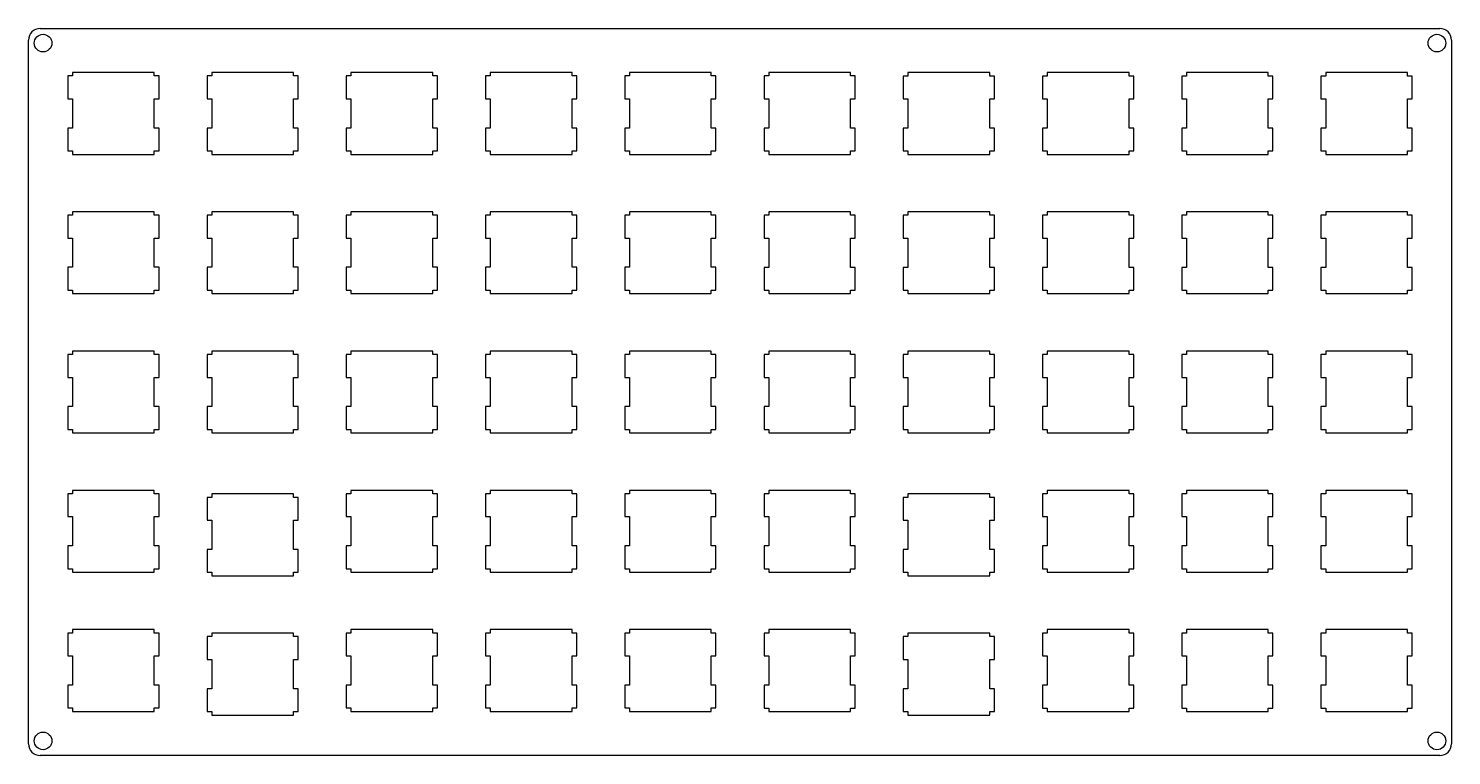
# Model space of a CAD drawing. Extents: x 0 to 243, y 0 to 124.
import ezdxf

# ---------------------------------------------------------------- set-up
doc = ezdxf.new("R2010")
doc.units = 0
doc.header["$MEASUREMENT"] = 0

msp = doc.modelspace()

# ---------------------------------------------------------------- linework, layer by layer
at = {"color": 0}
for p, q in [((2.09371, 124.406), (241.45781, 124.405)), ((0.09371, 2.10611), (0.09371, 122.406)), ((243.45781, 122.405), (243.45781, 2.10511)), ((241.45781, 0.10511), (2.09371, 0.10611))]:
    msp.add_line(p, q, dxfattribs=at)
at = {"color": 7}
for points in [[(21.61919, 102.882), (21.61919, 103.482), (22.41919, 103.482), (22.41919, 107.382), (21.61919, 107.382), (21.61919, 112.382), (22.41919, 112.382), (22.41919, 116.282), (21.61919, 116.282), (21.61919, 116.882), (7.61919, 116.882), (7.61919, 116.282), (6.81919, 116.282), (6.81919, 112.382), (7.61919, 112.382), (7.61919, 107.382), (6.81919, 107.382), (6.81919, 103.482), (7.61919, 103.482), (7.61919, 102.882), (21.6187, 102.882)], [(45.4303, 102.881), (45.4303, 103.481), (46.2303, 103.481), (46.2303, 107.381), (45.4303, 107.381), (45.4303, 112.381), (46.2303, 112.381), (46.2303, 116.281), (45.4303, 116.281), (45.4303, 116.881), (31.4303, 116.881), (31.4303, 116.281), (30.6303, 116.281), (30.6303, 112.381), (31.4303, 112.381), (31.4303, 107.381), (30.6303, 107.381), (30.6303, 103.481), (31.4303, 103.481), (31.4303, 102.881), (45.42981, 102.881)], [(69.2443, 102.881), (69.2443, 103.481), (70.0443, 103.481), (70.0443, 107.381), (69.2443, 107.381), (69.2443, 112.381), (70.0443, 112.381), (70.0443, 116.281), (69.2443, 116.281), (69.2443, 116.881), (55.2443, 116.881), (55.2443, 116.281), (54.4443, 116.281), (54.4443, 112.381), (55.2443, 112.381), (55.2443, 107.381), (54.4443, 107.381), (54.4443, 103.481), (55.2443, 103.481), (55.2443, 102.881), (69.24381, 102.881)], [(93.0568, 102.881), (93.0568, 103.481), (93.8568, 103.481), (93.8568, 107.381), (93.0568, 107.381), (93.0568, 112.381), (93.8568, 112.381), (93.8568, 116.281), (93.0568, 116.281), (93.0568, 116.881), (79.0568, 116.881), (79.0568, 116.281), (78.2568, 116.281), (78.2568, 112.381), (79.0568, 112.381), (79.0568, 107.381), (78.2568, 107.381), (78.2568, 103.481), (79.0568, 103.481), (79.0568, 102.881), (93.05631, 102.881)], [(116.869, 102.881), (116.869, 103.481), (117.669, 103.481), (117.669, 107.381), (116.869, 107.381), (116.869, 112.381), (117.669, 112.381), (117.669, 116.281), (116.869, 116.281), (116.869, 116.881), (102.869, 116.881), (102.869, 116.281), (102.069, 116.281), (102.069, 112.381), (102.869, 112.381), (102.869, 107.381), (102.069, 107.381), (102.069, 103.481), (102.869, 103.481), (102.869, 102.881), (116.86851, 102.881)], [(140.683, 102.881), (140.683, 103.481), (141.483, 103.481), (141.483, 107.381), (140.683, 107.381), (140.683, 112.381), (141.483, 112.381), (141.483, 116.281), (140.683, 116.281), (140.683, 116.881), (126.683, 116.881), (126.683, 116.281), (125.883, 116.281), (125.883, 112.381), (126.683, 112.381), (126.683, 107.381), (125.883, 107.381), (125.883, 103.481), (126.683, 103.481), (126.683, 102.881), (140.68251, 102.881)], [(164.49411, 102.88), (164.49411, 103.48), (165.29411, 103.48), (165.29411, 107.38), (164.49411, 107.38), (164.49411, 112.38), (165.29411, 112.38), (165.29411, 116.28), (164.49411, 116.28), (164.49411, 116.88), (150.49411, 116.88), (150.49411, 116.28), (149.69411, 116.28), (149.69411, 112.38), (150.49411, 112.38), (150.49411, 107.38), (149.69411, 107.38), (149.69411, 103.48), (150.49411, 103.48), (150.49411, 102.88), (164.49362, 102.88)], [(188.30811, 102.88), (188.30811, 103.48), (189.10811, 103.48), (189.10811, 107.38), (188.30811, 107.38), (188.30811, 112.38), (189.10811, 112.38), (189.10811, 116.28), (188.30811, 116.28), (188.30811, 116.88), (174.30811, 116.88), (174.30811, 116.28), (173.50811, 116.28), (173.50811, 112.38), (174.30811, 112.38), (174.30811, 107.38), (173.50811, 107.38), (173.50811, 103.48), (174.30811, 103.48), (174.30811, 102.88), (188.30762, 102.88)], [(212.12061, 102.88), (212.12061, 103.48), (212.92061, 103.48), (212.92061, 107.38), (212.12061, 107.38), (212.12061, 112.38), (212.92061, 112.38), (212.92061, 116.28), (212.12061, 116.28), (212.12061, 116.88), (198.12061, 116.88), (198.12061, 116.28), (197.32061, 116.28), (197.32061, 112.38), (198.12061, 112.38), (198.12061, 107.38), (197.32061, 107.38), (197.32061, 103.48), (198.12061, 103.48), (198.12061, 102.88), (212.12012, 102.88)], [(235.93281, 102.88), (235.93281, 103.48), (236.73281, 103.48), (236.73281, 107.38), (235.93281, 107.38), (235.93281, 112.38), (236.73281, 112.38), (236.73281, 116.28), (235.93281, 116.28), (235.93281, 116.88), (221.93281, 116.88), (221.93281, 116.28), (221.13281, 116.28), (221.13281, 112.38), (221.93281, 112.38), (221.93281, 107.38), (221.13281, 107.38), (221.13281, 103.48), (221.93281, 103.48), (221.93281, 102.88), (235.93232, 102.88)], [(21.61919, 79.0698), (21.61919, 79.6698), (22.41919, 79.6698), (22.41919, 83.5698), (21.61919, 83.5698), (21.61919, 88.5698), (22.41919, 88.5698), (22.41919, 92.4698), (21.61919, 92.4698), (21.61919, 93.0698), (7.61919, 93.0698), (7.61919, 92.4698), (6.81919, 92.4698), (6.81919, 88.5698), (7.61919, 88.5698), (7.61919, 83.5698), (6.81919, 83.5698), (6.81919, 79.6698), (7.61919, 79.6698), (7.61919, 79.0698), (21.6187, 79.0698)], [(45.4303, 79.0698), (45.4303, 79.6698), (46.2303, 79.6698), (46.2303, 83.5698), (45.4303, 83.5698), (45.4303, 88.5698), (46.2303, 88.5698), (46.2303, 92.4698), (45.4303, 92.4698), (45.4303, 93.0698), (31.4303, 93.0698), (31.4303, 92.4698), (30.6303, 92.4698), (30.6303, 88.5698), (31.4303, 88.5698), (31.4303, 83.5698), (30.6303, 83.5698), (30.6303, 79.6698), (31.4303, 79.6698), (31.4303, 79.0698), (45.42981, 79.0698)], [(69.2443, 79.0698), (69.2443, 79.6698), (70.0443, 79.6698), (70.0443, 83.5698), (69.2443, 83.5698), (69.2443, 88.5698), (70.0443, 88.5698), (70.0443, 92.4698), (69.2443, 92.4698), (69.2443, 93.0698), (55.2443, 93.0698), (55.2443, 92.4698), (54.4443, 92.4698), (54.4443, 88.5698), (55.2443, 88.5698), (55.2443, 83.5698), (54.4443, 83.5698), (54.4443, 79.6698), (55.2443, 79.6698), (55.2443, 79.0698), (69.24381, 79.0698)], [(93.0568, 79.0698), (93.0568, 79.6698), (93.8568, 79.6698), (93.8568, 83.5698), (93.0568, 83.5698), (93.0568, 88.5698), (93.8568, 88.5698), (93.8568, 92.4698), (93.0568, 92.4698), (93.0568, 93.0698), (79.0568, 93.0698), (79.0568, 92.4698), (78.2568, 92.4698), (78.2568, 88.5698), (79.0568, 88.5698), (79.0568, 83.5698), (78.2568, 83.5698), (78.2568, 79.6698), (79.0568, 79.6698), (79.0568, 79.0698), (93.05631, 79.0698)], [(116.869, 79.0698), (116.869, 79.6698), (117.669, 79.6698), (117.669, 83.5698), (116.869, 83.5698), (116.869, 88.5698), (117.669, 88.5698), (117.669, 92.4698), (116.869, 92.4698), (116.869, 93.0698), (102.869, 93.0698), (102.869, 92.4698), (102.069, 92.4698), (102.069, 88.5698), (102.869, 88.5698), (102.869, 83.5698), (102.069, 83.5698), (102.069, 79.6698), (102.869, 79.6698), (102.869, 79.0698), (116.86851, 79.0698)], [(140.683, 79.0688), (140.683, 79.6688), (141.483, 79.6688), (141.483, 83.5688), (140.683, 83.5688), (140.683, 88.5688), (141.483, 88.5688), (141.483, 92.4688), (140.683, 92.4688), (140.683, 93.0688), (126.683, 93.0688), (126.683, 92.4688), (125.883, 92.4688), (125.883, 88.5688), (126.683, 88.5688), (126.683, 83.5688), (125.883, 83.5688), (125.883, 79.6688), (126.683, 79.6688), (126.683, 79.0688), (140.68251, 79.0688)], [(164.49411, 79.0688), (164.49411, 79.6688), (165.29411, 79.6688), (165.29411, 83.5688), (164.49411, 83.5688), (164.49411, 88.5688), (165.29411, 88.5688), (165.29411, 92.4688), (164.49411, 92.4688), (164.49411, 93.0688), (150.49411, 93.0688), (150.49411, 92.4688), (149.69411, 92.4688), (149.69411, 88.5688), (150.49411, 88.5688), (150.49411, 83.5688), (149.69411, 83.5688), (149.69411, 79.6688), (150.49411, 79.6688), (150.49411, 79.0688), (164.49362, 79.0688)], [(188.30811, 79.0688), (188.30811, 79.6688), (189.10811, 79.6688), (189.10811, 83.5688), (188.30811, 83.5688), (188.30811, 88.5688), (189.10811, 88.5688), (189.10811, 92.4688), (188.30811, 92.4688), (188.30811, 93.0688), (174.30811, 93.0688), (174.30811, 92.4688), (173.50811, 92.4688), (173.50811, 88.5688), (174.30811, 88.5688), (174.30811, 83.5688), (173.50811, 83.5688), (173.50811, 79.6688), (174.30811, 79.6688), (174.30811, 79.0688), (188.30762, 79.0688)], [(212.12061, 79.0688), (212.12061, 79.6688), (212.92061, 79.6688), (212.92061, 83.5688), (212.12061, 83.5688), (212.12061, 88.5688), (212.92061, 88.5688), (212.92061, 92.4688), (212.12061, 92.4688), (212.12061, 93.0688), (198.12061, 93.0688), (198.12061, 92.4688), (197.32061, 92.4688), (197.32061, 88.5688), (198.12061, 88.5688), (198.12061, 83.5688), (197.32061, 83.5688), (197.32061, 79.6688), (198.12061, 79.6688), (198.12061, 79.0688), (212.12012, 79.0688)], [(235.93281, 79.0688), (235.93281, 79.6688), (236.73281, 79.6688), (236.73281, 83.5688), (235.93281, 83.5688), (235.93281, 88.5688), (236.73281, 88.5688), (236.73281, 92.4688), (235.93281, 92.4688), (235.93281, 93.0688), (221.93281, 93.0688), (221.93281, 92.4688), (221.13281, 92.4688), (221.13281, 88.5688), (221.93281, 88.5688), (221.93281, 83.5688), (221.13281, 83.5688), (221.13281, 79.6688), (221.93281, 79.6688), (221.93281, 79.0688), (235.93232, 79.0688)], [(21.61919, 55.2559), (21.61919, 55.8559), (22.41919, 55.8559), (22.41919, 59.7559), (21.61919, 59.7559), (21.61919, 64.7559), (22.41919, 64.7559), (22.41919, 68.6559), (21.61919, 68.6559), (21.61919, 69.2559), (7.61919, 69.2559), (7.61919, 68.6559), (6.81919, 68.6559), (6.81919, 64.7559), (7.61919, 64.7559), (7.61919, 59.7559), (6.81919, 59.7559), (6.81919, 55.8559), (7.61919, 55.8559), (7.61919, 55.2559), (21.6187, 55.2559)], [(45.4303, 55.2559), (45.4303, 55.8559), (46.2303, 55.8559), (46.2303, 59.7559), (45.4303, 59.7559), (45.4303, 64.7559), (46.2303, 64.7559), (46.2303, 68.6559), (45.4303, 68.6559), (45.4303, 69.2559), (31.4303, 69.2559), (31.4303, 68.6559), (30.6303, 68.6559), (30.6303, 64.7559), (31.4303, 64.7559), (31.4303, 59.7559), (30.6303, 59.7559), (30.6303, 55.8559), (31.4303, 55.8559), (31.4303, 55.2559), (45.42981, 55.2559)], [(69.2443, 55.2559), (69.2443, 55.8559), (70.0443, 55.8559), (70.0443, 59.7559), (69.2443, 59.7559), (69.2443, 64.7559), (70.0443, 64.7559), (70.0443, 68.6559), (69.2443, 68.6559), (69.2443, 69.2559), (55.2443, 69.2559), (55.2443, 68.6559), (54.4443, 68.6559), (54.4443, 64.7559), (55.2443, 64.7559), (55.2443, 59.7559), (54.4443, 59.7559), (54.4443, 55.8559), (55.2443, 55.8559), (55.2443, 55.2559), (69.24381, 55.2559)], [(93.0568, 55.2559), (93.0568, 55.8559), (93.8568, 55.8559), (93.8568, 59.7559), (93.0568, 59.7559), (93.0568, 64.7559), (93.8568, 64.7559), (93.8568, 68.6559), (93.0568, 68.6559), (93.0568, 69.2559), (79.0568, 69.2559), (79.0568, 68.6559), (78.2568, 68.6559), (78.2568, 64.7559), (79.0568, 64.7559), (79.0568, 59.7559), (78.2568, 59.7559), (78.2568, 55.8559), (79.0568, 55.8559), (79.0568, 55.2559), (93.05631, 55.2559)], [(116.869, 55.2559), (116.869, 55.8559), (117.669, 55.8559), (117.669, 59.7559), (116.869, 59.7559), (116.869, 64.7559), (117.669, 64.7559), (117.669, 68.6559), (116.869, 68.6559), (116.869, 69.2559), (102.869, 69.2559), (102.869, 68.6559), (102.069, 68.6559), (102.069, 64.7559), (102.869, 64.7559), (102.869, 59.7559), (102.069, 59.7559), (102.069, 55.8559), (102.869, 55.8559), (102.869, 55.2559), (116.86851, 55.2559)], [(140.683, 55.2549), (140.683, 55.8549), (141.483, 55.8549), (141.483, 59.7549), (140.683, 59.7549), (140.683, 64.7549), (141.483, 64.7549), (141.483, 68.6549), (140.683, 68.6549), (140.683, 69.2549), (126.683, 69.2549), (126.683, 68.6549), (125.883, 68.6549), (125.883, 64.7549), (126.683, 64.7549), (126.683, 59.7549), (125.883, 59.7549), (125.883, 55.8549), (126.683, 55.8549), (126.683, 55.2549), (140.68251, 55.2549)], [(164.49411, 55.2549), (164.49411, 55.8549), (165.29411, 55.8549), (165.29411, 59.7549), (164.49411, 59.7549), (164.49411, 64.7549), (165.29411, 64.7549), (165.29411, 68.6549), (164.49411, 68.6549), (164.49411, 69.2549), (150.49411, 69.2549), (150.49411, 68.6549), (149.69411, 68.6549), (149.69411, 64.7549), (150.49411, 64.7549), (150.49411, 59.7549), (149.69411, 59.7549), (149.69411, 55.8549), (150.49411, 55.8549), (150.49411, 55.2549), (164.49362, 55.2549)], [(188.30811, 55.2549), (188.30811, 55.8549), (189.10811, 55.8549), (189.10811, 59.7549), (188.30811, 59.7549), (188.30811, 64.7549), (189.10811, 64.7549), (189.10811, 68.6549), (188.30811, 68.6549), (188.30811, 69.2549), (174.30811, 69.2549), (174.30811, 68.6549), (173.50811, 68.6549), (173.50811, 64.7549), (174.30811, 64.7549), (174.30811, 59.7549), (173.50811, 59.7549), (173.50811, 55.8549), (174.30811, 55.8549), (174.30811, 55.2549), (188.30762, 55.2549)], [(212.12061, 55.2549), (212.12061, 55.8549), (212.92061, 55.8549), (212.92061, 59.7549), (212.12061, 59.7549), (212.12061, 64.7549), (212.92061, 64.7549), (212.92061, 68.6549), (212.12061, 68.6549), (212.12061, 69.2549), (198.12061, 69.2549), (198.12061, 68.6549), (197.32061, 68.6549), (197.32061, 64.7549), (198.12061, 64.7549), (198.12061, 59.7549), (197.32061, 59.7549), (197.32061, 55.8549), (198.12061, 55.8549), (198.12061, 55.2549), (212.12012, 55.2549)], [(235.93281, 55.2549), (235.93281, 55.8549), (236.73281, 55.8549), (236.73281, 59.7549), (235.93281, 59.7549), (235.93281, 64.7549), (236.73281, 64.7549), (236.73281, 68.6549), (235.93281, 68.6549), (235.93281, 69.2549), (221.93281, 69.2549), (221.93281, 68.6549), (221.13281, 68.6549), (221.13281, 64.7549), (221.93281, 64.7549), (221.93281, 59.7549), (221.13281, 59.7549), (221.13281, 55.8549), (221.93281, 55.8549), (221.93281, 55.2549), (235.93232, 55.2549)], [(21.61919, 31.4434), (21.61919, 32.0434), (22.41919, 32.0434), (22.41919, 35.9434), (21.61919, 35.9434), (21.61919, 40.9434), (22.41919, 40.9434), (22.41919, 44.8434), (21.61919, 44.8434), (21.61919, 45.4434), (7.61919, 45.4434), (7.61919, 44.8434), (6.81919, 44.8434), (6.81919, 40.9434), (7.61919, 40.9434), (7.61919, 35.9434), (6.81919, 35.9434), (6.81919, 32.0434), (7.61919, 32.0434), (7.61919, 31.4434), (21.6187, 31.4434)], [(45.4303, 30.8434), (45.4303, 31.4434), (46.2303, 31.4434), (46.2303, 35.3434), (45.4303, 35.3434), (45.4303, 40.3434), (46.2303, 40.3434), (46.2303, 44.2434), (45.4303, 44.2434), (45.4303, 44.8434), (31.4303, 44.8434), (31.4303, 44.2434), (30.6303, 44.2434), (30.6303, 40.3434), (31.4303, 40.3434), (31.4303, 35.3434), (30.6303, 35.3434), (30.6303, 31.4434), (31.4303, 31.4434), (31.4303, 30.8434), (45.42981, 30.8434)], [(69.2443, 31.4434), (69.2443, 32.0434), (70.0443, 32.0434), (70.0443, 35.9434), (69.2443, 35.9434), (69.2443, 40.9434), (70.0443, 40.9434), (70.0443, 44.8434), (69.2443, 44.8434), (69.2443, 45.4434), (55.2443, 45.4434), (55.2443, 44.8434), (54.4443, 44.8434), (54.4443, 40.9434), (55.2443, 40.9434), (55.2443, 35.9434), (54.4443, 35.9434), (54.4443, 32.0434), (55.2443, 32.0434), (55.2443, 31.4434), (69.24381, 31.4434)], [(93.0568, 31.4434), (93.0568, 32.0434), (93.8568, 32.0434), (93.8568, 35.9434), (93.0568, 35.9434), (93.0568, 40.9434), (93.8568, 40.9434), (93.8568, 44.8434), (93.0568, 44.8434), (93.0568, 45.4434), (79.0568, 45.4434), (79.0568, 44.8434), (78.2568, 44.8434), (78.2568, 40.9434), (79.0568, 40.9434), (79.0568, 35.9434), (78.2568, 35.9434), (78.2568, 32.0434), (79.0568, 32.0434), (79.0568, 31.4434), (93.05631, 31.4434)], [(116.869, 31.4434), (116.869, 32.0434), (117.669, 32.0434), (117.669, 35.9434), (116.869, 35.9434), (116.869, 40.9434), (117.669, 40.9434), (117.669, 44.8434), (116.869, 44.8434), (116.869, 45.4434), (102.869, 45.4434), (102.869, 44.8434), (102.069, 44.8434), (102.069, 40.9434), (102.869, 40.9434), (102.869, 35.9434), (102.069, 35.9434), (102.069, 32.0434), (102.869, 32.0434), (102.869, 31.4434), (116.86851, 31.4434)], [(140.683, 31.4424), (140.683, 32.0424), (141.483, 32.0424), (141.483, 35.9424), (140.683, 35.9424), (140.683, 40.9424), (141.483, 40.9424), (141.483, 44.8424), (140.683, 44.8424), (140.683, 45.4424), (126.683, 45.4424), (126.683, 44.8424), (125.883, 44.8424), (125.883, 40.9424), (126.683, 40.9424), (126.683, 35.9424), (125.883, 35.9424), (125.883, 32.0424), (126.683, 32.0424), (126.683, 31.4424), (140.68251, 31.4424)], [(164.49411, 30.8424), (164.49411, 31.4424), (165.29411, 31.4424), (165.29411, 35.3424), (164.49411, 35.3424), (164.49411, 40.3424), (165.29411, 40.3424), (165.29411, 44.2424), (164.49411, 44.2424), (164.49411, 44.8424), (150.49411, 44.8424), (150.49411, 44.2424), (149.69411, 44.2424), (149.69411, 40.3424), (150.49411, 40.3424), (150.49411, 35.3424), (149.69411, 35.3424), (149.69411, 31.4424), (150.49411, 31.4424), (150.49411, 30.8424), (164.49362, 30.8424)], [(188.30811, 31.4424), (188.30811, 32.0424), (189.10811, 32.0424), (189.10811, 35.9424), (188.30811, 35.9424), (188.30811, 40.9424), (189.10811, 40.9424), (189.10811, 44.8424), (188.30811, 44.8424), (188.30811, 45.4424), (174.30811, 45.4424), (174.30811, 44.8424), (173.50811, 44.8424), (173.50811, 40.9424), (174.30811, 40.9424), (174.30811, 35.9424), (173.50811, 35.9424), (173.50811, 32.0424), (174.30811, 32.0424), (174.30811, 31.4424), (188.30762, 31.4424)], [(212.12061, 31.4424), (212.12061, 32.0424), (212.92061, 32.0424), (212.92061, 35.9424), (212.12061, 35.9424), (212.12061, 40.9424), (212.92061, 40.9424), (212.92061, 44.8424), (212.12061, 44.8424), (212.12061, 45.4424), (198.12061, 45.4424), (198.12061, 44.8424), (197.32061, 44.8424), (197.32061, 40.9424), (198.12061, 40.9424), (198.12061, 35.9424), (197.32061, 35.9424), (197.32061, 32.0424), (198.12061, 32.0424), (198.12061, 31.4424), (212.12012, 31.4424)], [(235.93281, 31.4424), (235.93281, 32.0424), (236.73281, 32.0424), (236.73281, 35.9424), (235.93281, 35.9424), (235.93281, 40.9424), (236.73281, 40.9424), (236.73281, 44.8424), (235.93281, 44.8424), (235.93281, 45.4424), (221.93281, 45.4424), (221.93281, 44.8424), (221.13281, 44.8424), (221.13281, 40.9424), (221.93281, 40.9424), (221.93281, 35.9424), (221.13281, 35.9424), (221.13281, 32.0424), (221.93281, 32.0424), (221.93281, 31.4424), (235.93232, 31.4424)], [(21.61919, 7.6311), (21.61919, 8.2311), (22.41919, 8.2311), (22.41919, 12.1311), (21.61919, 12.1311), (21.61919, 17.1311), (22.41919, 17.1311), (22.41919, 21.0311), (21.61919, 21.0311), (21.61919, 21.6311), (7.61919, 21.6311), (7.61919, 21.0311), (6.81919, 21.0311), (6.81919, 17.1311), (7.61919, 17.1311), (7.61919, 12.1311), (6.81919, 12.1311), (6.81919, 8.2311), (7.61919, 8.2311), (7.61919, 7.6311), (21.6187, 7.6311)], [(45.4303, 7.0311), (45.4303, 7.6311), (46.2303, 7.6311), (46.2303, 11.5311), (45.4303, 11.5311), (45.4303, 16.5311), (46.2303, 16.5311), (46.2303, 20.4311), (45.4303, 20.4311), (45.4303, 21.0311), (31.4303, 21.0311), (31.4303, 20.4311), (30.6303, 20.4311), (30.6303, 16.5311), (31.4303, 16.5311), (31.4303, 11.5311), (30.6303, 11.5311), (30.6303, 7.6311), (31.4303, 7.6311), (31.4303, 7.0311), (45.42981, 7.0311)], [(69.2443, 7.6311), (69.2443, 8.2311), (70.0443, 8.2311), (70.0443, 12.1311), (69.2443, 12.1311), (69.2443, 17.1311), (70.0443, 17.1311), (70.0443, 21.0311), (69.2443, 21.0311), (69.2443, 21.6311), (55.2443, 21.6311), (55.2443, 21.0311), (54.4443, 21.0311), (54.4443, 17.1311), (55.2443, 17.1311), (55.2443, 12.1311), (54.4443, 12.1311), (54.4443, 8.2311), (55.2443, 8.2311), (55.2443, 7.6311), (69.24381, 7.6311)], [(93.0568, 7.6311), (93.0568, 8.2311), (93.8568, 8.2311), (93.8568, 12.1311), (93.0568, 12.1311), (93.0568, 17.1311), (93.8568, 17.1311), (93.8568, 21.0311), (93.0568, 21.0311), (93.0568, 21.6311), (79.0568, 21.6311), (79.0568, 21.0311), (78.2568, 21.0311), (78.2568, 17.1311), (79.0568, 17.1311), (79.0568, 12.1311), (78.2568, 12.1311), (78.2568, 8.2311), (79.0568, 8.2311), (79.0568, 7.6311), (93.05631, 7.6311)], [(116.869, 7.6311), (116.869, 8.2311), (117.669, 8.2311), (117.669, 12.1311), (116.869, 12.1311), (116.869, 17.1311), (117.669, 17.1311), (117.669, 21.0311), (116.869, 21.0311), (116.869, 21.6311), (102.869, 21.6311), (102.869, 21.0311), (102.069, 21.0311), (102.069, 17.1311), (102.869, 17.1311), (102.869, 12.1311), (102.069, 12.1311), (102.069, 8.2311), (102.869, 8.2311), (102.869, 7.6311), (116.86851, 7.6311)], [(140.683, 7.6301), (140.683, 8.2301), (141.483, 8.2301), (141.483, 12.1301), (140.683, 12.1301), (140.683, 17.1301), (141.483, 17.1301), (141.483, 21.0301), (140.683, 21.0301), (140.683, 21.6301), (126.683, 21.6301), (126.683, 21.0301), (125.883, 21.0301), (125.883, 17.1301), (126.683, 17.1301), (126.683, 12.1301), (125.883, 12.1301), (125.883, 8.2301), (126.683, 8.2301), (126.683, 7.6301), (140.68251, 7.6301)], [(164.49411, 7.0301), (164.49411, 7.6301), (165.29411, 7.6301), (165.29411, 11.5301), (164.49411, 11.5301), (164.49411, 16.5301), (165.29411, 16.5301), (165.29411, 20.4301), (164.49411, 20.4301), (164.49411, 21.0301), (150.49411, 21.0301), (150.49411, 20.4301), (149.69411, 20.4301), (149.69411, 16.5301), (150.49411, 16.5301), (150.49411, 11.5301), (149.69411, 11.5301), (149.69411, 7.6301), (150.49411, 7.6301), (150.49411, 7.0301), (164.49362, 7.0301)], [(188.30811, 7.6301), (188.30811, 8.2301), (189.10811, 8.2301), (189.10811, 12.1301), (188.30811, 12.1301), (188.30811, 17.1301), (189.10811, 17.1301), (189.10811, 21.0301), (188.30811, 21.0301), (188.30811, 21.6301), (174.30811, 21.6301), (174.30811, 21.0301), (173.50811, 21.0301), (173.50811, 17.1301), (174.30811, 17.1301), (174.30811, 12.1301), (173.50811, 12.1301), (173.50811, 8.2301), (174.30811, 8.2301), (174.30811, 7.6301), (188.30762, 7.6301)], [(212.12061, 7.6301), (212.12061, 8.2301), (212.92061, 8.2301), (212.92061, 12.1301), (212.12061, 12.1301), (212.12061, 17.1301), (212.92061, 17.1301), (212.92061, 21.0301), (212.12061, 21.0301), (212.12061, 21.6301), (198.12061, 21.6301), (198.12061, 21.0301), (197.32061, 21.0301), (197.32061, 17.1301), (198.12061, 17.1301), (198.12061, 12.1301), (197.32061, 12.1301), (197.32061, 8.2301), (198.12061, 8.2301), (198.12061, 7.6301), (212.12012, 7.6301)], [(235.93281, 7.6301), (235.93281, 8.2301), (236.73281, 8.2301), (236.73281, 12.1301), (235.93281, 12.1301), (235.93281, 17.1301), (236.73281, 17.1301), (236.73281, 21.0301), (235.93281, 21.0301), (235.93281, 21.6301), (221.93281, 21.6301), (221.93281, 21.0301), (221.13281, 21.0301), (221.13281, 17.1301), (221.93281, 17.1301), (221.93281, 12.1301), (221.13281, 12.1301), (221.13281, 8.2301), (221.93281, 8.2301), (221.93281, 7.6301), (235.93232, 7.6301)]]:
    msp.add_lwpolyline(points, dxfattribs=at)
at = {"linetype": 'Continuous'}
for centre in [(2.59347, 121.90532), (240.95781, 121.906), (2.59347, 2.60587), (240.95781, 2.60487)]:
    msp.add_circle(centre, 1.50138, dxfattribs=at)
at = {"color": 0}
for centre, start, end in [((2.09371, 122.406), 90, 180), ((241.45781, 122.405), 0, 90), ((2.09371, 2.10611), 180, 270), ((241.45781, 2.10511), 270, 0)]:
    msp.add_arc(centre, 2, start, end, dxfattribs=at)

doc.saveas('drawing.dxf')
